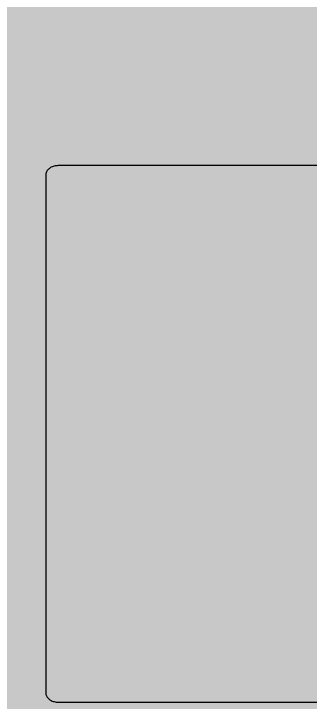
# Model space of a CAD drawing. Header units: metres. Extents: x -3.1 to 3, y -13.3 to 13.4.
# Drawn here: x -1.856 to -1.417, y 5.886 to 6.906 of the extents above; entities that cross this region are included whole.
import ezdxf

# ---------------------------------------------------------------- set-up
doc = ezdxf.new("R2010")
doc.units = ezdxf.units.M
doc.header["$MEASUREMENT"] = 0
doc.layers.add('Poly-Furniture', color=45, linetype='Continuous')
doc.layers.add('Poly-RoomsHatch', color=31, linetype='Continuous')

msp = doc.modelspace()

# ---------------------------------------------------------------- hatches: boundary and pattern name
at = {"layer": 'Poly-RoomsHatch'}
h = msp.add_hatch(color=31, dxfattribs=at)
h.dxf.hatch_style = 1
h.paths.add_polyline_path([(-2.755273, -11.584335), (0.893237, -11.584335), (0.893237, -7.204682), (2.755273, -7.204682), (2.755273, 9.589497), (1.219811, 9.589497), (-1.184988, 9.589497), (-1.184988, 10.128293), (-2.755273, 10.128293)])

# ---------------------------------------------------------------- linework, layer by layer
at = {"layer": 'Poly-Furniture', "color": 45}
for points in [[(-1.790534, 6.680689), (-1.792122, 6.680638), (-1.793673, 6.680486), (-1.79518, 6.680239), (-1.796639, 6.6799), (-1.798043, 6.679474), (-1.799388, 6.678965), (-1.800668, 6.678377), (-1.801878, 6.677714), (-1.803011, 6.676981), (-1.804063, 6.676181), (-1.805027, 6.675319), (-1.805898, 6.674399), (-1.806672, 6.673426), (-1.807341, 6.672403), (-1.807901, 6.671334), (-1.808346, 6.670225), (-1.808671, 6.669078), (-1.80887, 6.667899), (-1.808938, 6.666692)], [(-0.336012, 6.680689), (-1.790534, 6.680689)], [(-1.808938, 6.666692), (-1.808938, 5.900304)], [(-1.808938, 5.900304), (-1.80887, 5.899096), (-1.808671, 5.897917), (-1.808346, 5.896771), (-1.807901, 5.895661), (-1.807341, 5.894593), (-1.806672, 5.89357), (-1.805898, 5.892596), (-1.805027, 5.891677), (-1.804063, 5.890815), (-1.803011, 5.890015), (-1.801878, 5.889281), (-1.800668, 5.888619), (-1.799388, 5.888031), (-1.798043, 5.887521), (-1.796639, 5.887095), (-1.79518, 5.886757), (-1.793673, 5.88651), (-1.792122, 5.886358), (-1.790534, 5.886307)], [(-1.790534, 5.886307), (-0.336012, 5.886307)], [(-1.790534, 5.886307), (-1.790534, 5.886307)]]:
    msp.add_lwpolyline(points, dxfattribs=at)

doc.saveas('drawing.dxf')
